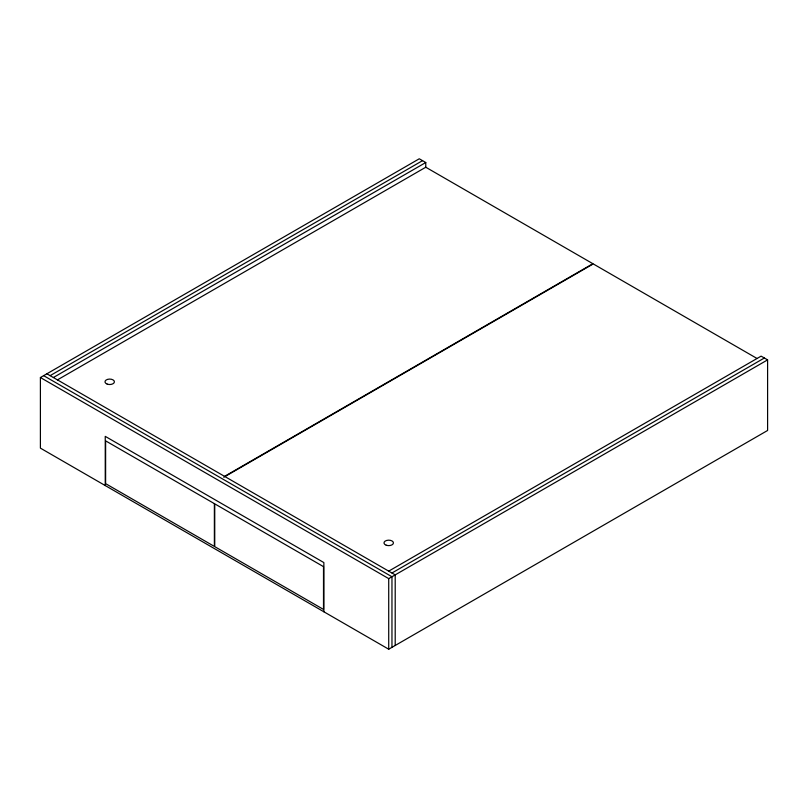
<?xml version="1.0" encoding="UTF-8"?>
<svg xmlns="http://www.w3.org/2000/svg" width="808" height="808" viewBox="0 0 808 808"><rect width="100%" height="100%" fill="white"/><g stroke="black" fill="none" stroke-linecap="round" stroke-linejoin="round"><path stroke-width="1.21" d="M388.719 571.135L761.116 356.136L767.6 359.873L767.6 430.472L388.719 649.218L40.4 448.127L40.4 377.528L419.281 158.782L425.766 162.519L425.766 167.569M50.126 375.649L422.523 160.651M53.368 377.528L425.766 162.519M57.388 379.911L425.766 167.226L592.89 263.711L224.503 476.397M223.786 477.235L593.254 263.923L757.096 358.52M391.961 573.003L764.358 358.005M40.4 377.528L388.719 578.619L767.6 359.873M46.884 373.781L395.203 574.882L395.203 645.481M43.642 375.649L391.961 576.75L391.961 647.349M388.719 578.619L388.719 649.218M323.867 611.787L323.867 562.58L105.242 436.36L105.242 485.568M214.373 503.636L105.616 440.855L105.616 483.639L214.373 546.43L214.373 503.636M323.503 566.64L214.746 503.849L214.746 546.642L323.503 609.434L323.503 566.64M386.234 545.218A4.717 2.727 0 0 0 393.435 542.976A4.717 2.727 0 0 0 386.476 540.491A4.717 2.727 0 0 0 386.234 545.218M107.212 384.123A4.717 2.727 0 0 0 114.413 381.891A4.717 2.727 0 0 0 107.454 379.406A4.717 2.727 0 0 0 107.212 384.123"/></g></svg>
